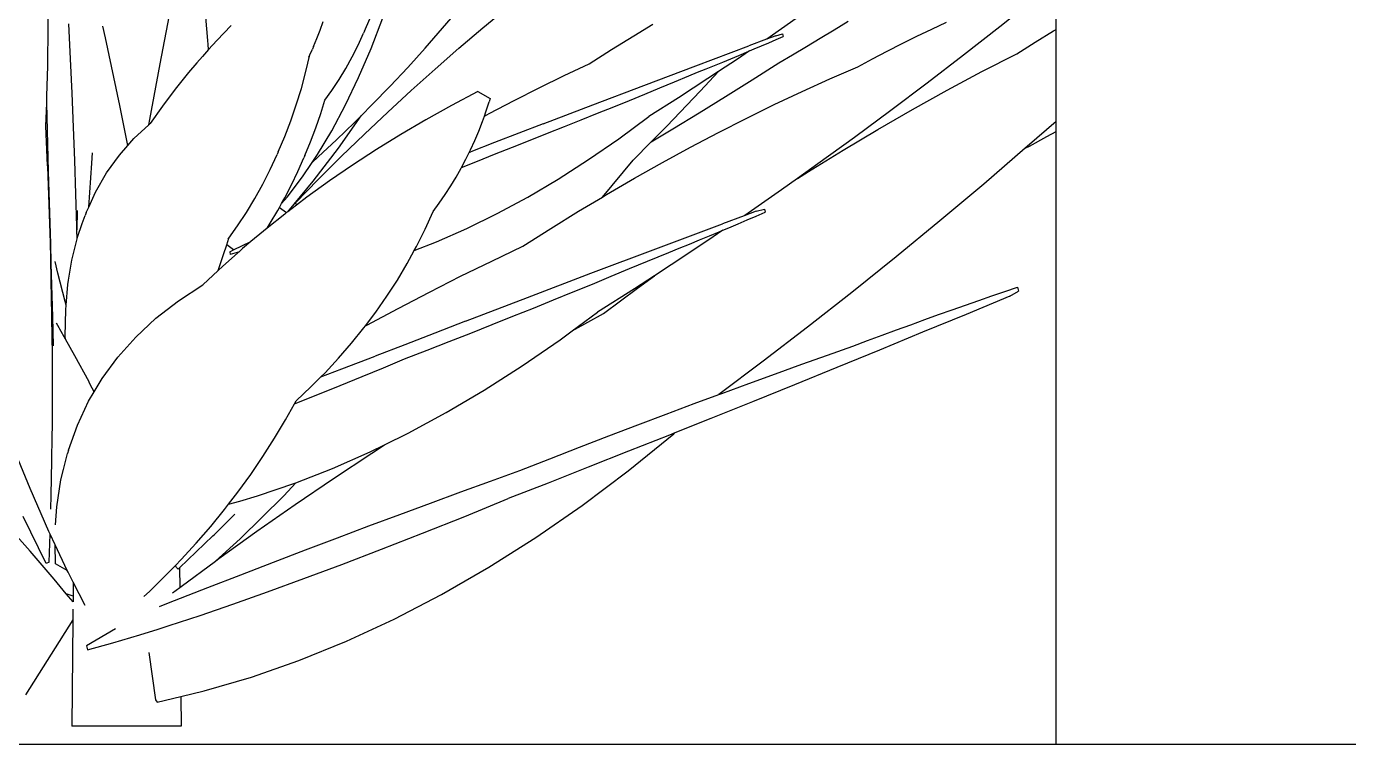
# Model space of a CAD drawing. Header units: metres. Extents: x 244.4 to 340.3, y -4.1 to 64.3.
# Drawn here: x 249.131 to 249.765, y 7.34 to 7.684 of the extents above; entities that cross this region are included whole.
import ezdxf

# ---------------------------------------------------------------- set-up
doc = ezdxf.new("R2010")
doc.units = ezdxf.units.M
doc.layers.add('Edges', color=7, linetype='Continuous')

# ---------------------------------------------------------------- blocks, each defined once
blk = doc.blocks.new('Novo+Sobrado2m fr')
for p, q in [((-5.96313, -1.53456), (-5.96313, -1.42774)), ((-5.97286, -1.51947), (-5.99016, -1.53331)), ((-6.44651, -1.53704), (-6.44644, -1.52179)), ((-6.39283, -1.55105), (-6.38768, -1.52433)), ((-6.36991, -1.53989), (-6.37139, -1.52312)), ((-6.25733, -1.53403), (-6.24906, -1.52434)), ((-6.23796, -1.53378), (-6.22634, -1.52418)), ((-6.43573, -1.5486), (-6.43653, -1.53188)), ((-6.419, -1.53852), (-6.42027, -1.53292)), ((-6.35869, -1.53271), (-6.36562, -1.53992)), ((-6.31602, -1.53485), (-6.31459, -1.53079)), ((-6.29473, -1.53532), (-6.29224, -1.52942)), ((-6.29166, -1.54368), (-6.286, -1.52895)), ((-6.26567, -1.54351), (-6.25733, -1.53403)), ((-6.2495, -1.54358), (-6.23796, -1.53378)), ((-6.16562, -1.53757), (-6.15652, -1.53211)), ((-6.08777, -1.52938), (-6.10185, -1.53917)), ((-6.06951, -1.53469), (-6.06279, -1.53056)), ((-6.02276, -1.5344), (-6.01568, -1.53109)), ((-5.99016, -1.53331), (-6.00751, -1.54692)), ((-6.44666, -1.54815), (-6.44651, -1.53704)), ((-6.41211, -1.57103), (-6.419, -1.53852)), ((-6.36975, -1.54176), (-6.36991, -1.53989)), ((-6.36562, -1.53992), (-6.36951, -1.54422)), ((-6.31919, -1.54277), (-6.31756, -1.53885)), ((-6.31756, -1.53885), (-6.31602, -1.53485)), ((-6.29786, -1.54211), (-6.29518, -1.53635)), ((-6.29473, -1.53532), (-6.29518, -1.53635)), ((-6.17635, -1.5442), (-6.16562, -1.53757)), ((-6.10202, -1.53929), (-6.11041, -1.54242)), ((-6.09746, -1.53759), (-6.10202, -1.53929)), ((-6.10185, -1.53917), (-6.10202, -1.53929)), ((-6.10085, -1.54091), (-6.09741, -1.53944)), ((-6.09746, -1.53759), (-6.09428, -1.53672)), ((-6.09741, -1.53944), (-6.09404, -1.53798)), ((-6.09428, -1.53672), (-6.09404, -1.53798)), ((-6.08286, -1.54275), (-6.0762, -1.53875)), ((-6.0762, -1.53875), (-6.06951, -1.53469)), ((-6.03696, -1.54132), (-6.02986, -1.53781)), ((-6.02986, -1.53781), (-6.02276, -1.5344)), ((-5.97319, -1.54072), (-5.96439, -1.53531)), ((-5.96439, -1.53531), (-5.96313, -1.53456)), ((-5.96313, -1.57866), (-5.96313, -1.53456)), ((-6.36951, -1.54422), (-6.37248, -1.5475)), ((-6.36951, -1.54422), (-6.36975, -1.54176)), ((-6.32287, -1.5548), (-6.32094, -1.54671)), ((-6.32147, -1.54791), (-6.32094, -1.54671)), ((-6.32094, -1.54671), (-6.31975, -1.54406)), ((-6.31919, -1.54277), (-6.31975, -1.54406)), ((-6.30072, -1.54774), (-6.29786, -1.54211)), ((-6.29764, -1.55764), (-6.29166, -1.54368)), ((-6.27407, -1.55276), (-6.26567, -1.54351)), ((-6.26097, -1.55359), (-6.2495, -1.54358)), ((-6.18707, -1.55101), (-6.17635, -1.5442)), ((-6.13592, -1.55199), (-6.11041, -1.54242)), ((-6.11023, -1.54488), (-6.11595, -1.54877)), ((-6.11535, -1.54702), (-6.11162, -1.54546)), ((-6.11162, -1.54546), (-6.11023, -1.54488)), ((-6.11023, -1.54488), (-6.10796, -1.54392)), ((-6.10796, -1.54392), (-6.10437, -1.54241)), ((-6.10437, -1.54241), (-6.10085, -1.54091)), ((-6.09609, -1.55053), (-6.08949, -1.54667)), ((-6.08949, -1.54667), (-6.08286, -1.54275)), ((-6.05118, -1.54867), (-6.04407, -1.54494)), ((-6.04407, -1.54494), (-6.03696, -1.54132)), ((-6.00751, -1.54692), (-6.02491, -1.56031)), ((-5.99869, -1.55482), (-5.98196, -1.54626)), ((-5.98196, -1.54626), (-5.97319, -1.54072)), ((-6.44707, -1.56662), (-6.44671, -1.55198)), ((-6.44671, -1.55198), (-6.44666, -1.54815)), ((-6.43499, -1.56511), (-6.43573, -1.5486)), ((-6.39777, -1.57777), (-6.39283, -1.55105)), ((-6.37515, -1.55063), (-6.3791, -1.55526)), ((-6.37248, -1.5475), (-6.37515, -1.55063)), ((-6.30698, -1.55858), (-6.30376, -1.55323)), ((-6.30376, -1.55323), (-6.30072, -1.54774)), ((-6.28253, -1.5618), (-6.27407, -1.55276)), ((-6.19903, -1.55671), (-6.18707, -1.55101)), ((-6.16089, -1.56143), (-6.13592, -1.55199)), ((-6.13097, -1.55343), (-6.12696, -1.5518)), ((-6.12696, -1.5518), (-6.12302, -1.55019)), ((-6.11595, -1.54877), (-6.12503, -1.55482)), ((-6.12302, -1.55019), (-6.11915, -1.54859)), ((-6.11915, -1.54859), (-6.11535, -1.54702)), ((-6.10891, -1.55871), (-6.09609, -1.55053)), ((-6.0716, -1.5583), (-6.05829, -1.5525)), ((-6.05829, -1.5525), (-6.05118, -1.54867)), ((-6.3791, -1.55526), (-6.3855, -1.56322)), ((-6.32505, -1.56283), (-6.32287, -1.5548)), ((-6.31039, -1.56379), (-6.30698, -1.55858)), ((-6.30392, -1.5708), (-6.29764, -1.55764)), ((-6.27234, -1.5638), (-6.26097, -1.55359)), ((-6.211, -1.56259), (-6.19903, -1.55671)), ((-6.14607, -1.55964), (-6.13919, -1.55675)), ((-6.13007, -1.55818), (-6.14421, -1.56739)), ((-6.13919, -1.55675), (-6.13504, -1.55508)), ((-6.13504, -1.55508), (-6.13097, -1.55343)), ((-6.12503, -1.55482), (-6.13383, -1.56422)), ((-6.12503, -1.55482), (-6.13007, -1.55818)), ((-6.12167, -1.56673), (-6.10891, -1.55871)), ((-6.08494, -1.56435), (-6.0716, -1.5583)), ((-6.01539, -1.56373), (-5.99869, -1.55482)), ((-6.43431, -1.58142), (-6.43499, -1.56511)), ((-6.3855, -1.56322), (-6.39166, -1.57137)), ((-6.32747, -1.57069), (-6.32505, -1.56283)), ((-6.31375, -1.56855), (-6.31039, -1.56379)), ((-6.29104, -1.57062), (-6.28253, -1.5618)), ((-6.28364, -1.5742), (-6.27234, -1.5638)), ((-6.24047, -1.56435), (-6.25303, -1.57101)), ((-6.24047, -1.56435), (-6.23454, -1.56764)), ((-6.22298, -1.56865), (-6.211, -1.56259)), ((-6.1853, -1.57073), (-6.16089, -1.56143)), ((-6.16773, -1.5686), (-6.16034, -1.56557)), ((-6.16034, -1.56557), (-6.15312, -1.56258)), ((-6.15312, -1.56258), (-6.14607, -1.55964)), ((-6.13383, -1.56422), (-6.14986, -1.5809)), ((-6.0983, -1.57066), (-6.08494, -1.56435)), ((-6.02491, -1.56031), (-6.04235, -1.57347)), ((-6.03206, -1.57297), (-6.01539, -1.56373)), ((-6.44756, -1.58094), (-6.44718, -1.56991)), ((-6.44718, -1.56991), (-6.44707, -1.56662)), ((-6.44626, -1.60272), (-6.44718, -1.56991)), ((-6.41022, -1.58069), (-6.41211, -1.57103)), ((-6.39166, -1.57137), (-6.39759, -1.5797)), ((-6.33012, -1.57838), (-6.32747, -1.57069)), ((-6.31573, -1.57483), (-6.31375, -1.56855)), ((-6.31397, -1.56886), (-6.31375, -1.56855)), ((-6.3105, -1.58315), (-6.30392, -1.5708)), ((-6.29635, -1.57594), (-6.29104, -1.57062)), ((-6.25303, -1.57101), (-6.26531, -1.57787)), ((-6.23655, -1.57411), (-6.23501, -1.56938)), ((-6.23454, -1.56764), (-6.23501, -1.56938)), ((-6.23497, -1.5749), (-6.22298, -1.56865)), ((-6.20914, -1.57988), (-6.1853, -1.57073)), ((-6.18298, -1.57479), (-6.17527, -1.57167)), ((-6.17527, -1.57167), (-6.16773, -1.5686)), ((-6.14421, -1.56739), (-6.15836, -1.57641)), ((-6.13436, -1.57459), (-6.12167, -1.56673)), ((-6.11168, -1.57723), (-6.0983, -1.57066)), ((-6.39822, -1.58029), (-6.39777, -1.57777)), ((-6.33301, -1.58592), (-6.33012, -1.57838)), ((-6.31811, -1.58172), (-6.31573, -1.57483)), ((-6.30732, -1.59159), (-6.29635, -1.57594)), ((-6.29962, -1.57921), (-6.29635, -1.57594)), ((-6.29484, -1.5848), (-6.28364, -1.5742)), ((-6.26531, -1.57787), (-6.27731, -1.58493)), ((-6.23822, -1.57878), (-6.23728, -1.57614)), ((-6.23728, -1.57614), (-6.23655, -1.57411)), ((-6.23728, -1.57614), (-6.23497, -1.5749)), ((-6.19887, -1.58115), (-6.19085, -1.57795)), ((-6.19085, -1.57795), (-6.18298, -1.57479)), ((-6.17279, -1.58706), (-6.15836, -1.57641)), ((-6.14699, -1.58229), (-6.13436, -1.57459)), ((-6.12507, -1.58404), (-6.11168, -1.57723)), ((-6.04235, -1.57347), (-6.05982, -1.5864)), ((-6.0487, -1.58255), (-6.03206, -1.57297)), ((-6.44672, -1.59985), (-6.44756, -1.58094)), ((-6.43371, -1.59751), (-6.43431, -1.58142)), ((-6.40833, -1.59033), (-6.41022, -1.58069)), ((-6.40534, -1.58692), (-6.39822, -1.58029)), ((-6.39822, -1.58029), (-6.39759, -1.5797)), ((-6.32066, -1.58848), (-6.31811, -1.58172)), ((-6.31735, -1.59465), (-6.3105, -1.58315)), ((-6.30826, -1.58759), (-6.29962, -1.57921)), ((-6.30595, -1.59559), (-6.29484, -1.5848)), ((-6.27731, -1.58493), (-6.28903, -1.59218)), ((-6.24193, -1.58792), (-6.24001, -1.58338)), ((-6.24001, -1.58338), (-6.23822, -1.57878)), ((-6.22084, -1.5844), (-6.23239, -1.58889)), ((-6.20914, -1.57988), (-6.22084, -1.5844)), ((-6.21537, -1.58768), (-6.20704, -1.5844)), ((-6.20704, -1.5844), (-6.19887, -1.58115)), ((-6.14986, -1.5809), (-6.15731, -1.58848)), ((-6.15731, -1.58848), (-6.14699, -1.58229)), ((-6.13847, -1.5911), (-6.12507, -1.58404)), ((-6.06531, -1.59246), (-6.0487, -1.58255)), ((-5.96313, -1.57866), (-5.97695, -1.59079)), ((-5.96765, -1.586), (-5.96313, -1.5835)), ((-5.96313, -1.5835), (-5.96313, -1.57866)), ((-5.96313, -1.87774), (-5.96313, -1.5835)), ((-6.41228, -1.59483), (-6.40833, -1.59033)), ((-6.40833, -1.59033), (-6.40534, -1.58692)), ((-6.33612, -1.59329), (-6.33301, -1.58592)), ((-6.32338, -1.59512), (-6.32066, -1.58848)), ((-6.31694, -1.59573), (-6.30826, -1.58759)), ((-6.24398, -1.5924), (-6.24193, -1.58792)), ((-6.23239, -1.58889), (-6.24379, -1.59333)), ((-6.23246, -1.59437), (-6.22384, -1.59101)), ((-6.22384, -1.59101), (-6.21537, -1.58768)), ((-6.18731, -1.59705), (-6.17279, -1.58706)), ((-6.15731, -1.58848), (-6.16602, -1.59732)), ((-6.15187, -1.59841), (-6.13847, -1.5911)), ((-6.05982, -1.5864), (-6.07734, -1.5991)), ((-5.9779, -1.59161), (-5.97593, -1.59054)), ((-5.97695, -1.59079), (-5.9779, -1.59161)), ((-5.97593, -1.59054), (-5.96765, -1.586)), ((-6.43318, -1.61339), (-6.43371, -1.59751)), ((-6.42552, -1.59876), (-6.42516, -1.59385)), ((-6.41842, -1.6034), (-6.41228, -1.59483)), ((-6.34002, -1.60177), (-6.33668, -1.59457)), ((-6.33612, -1.59329), (-6.33668, -1.59457)), ((-6.32671, -1.60267), (-6.32383, -1.59615)), ((-6.32338, -1.59512), (-6.32383, -1.59615)), ((-6.31984, -1.59835), (-6.31735, -1.59465)), ((-6.31984, -1.59835), (-6.31694, -1.59573)), ((-6.31942, -1.60743), (-6.30732, -1.59159)), ((-6.31697, -1.60657), (-6.30595, -1.59559)), ((-6.28903, -1.59218), (-6.30046, -1.59963)), ((-6.24832, -1.60089), (-6.24616, -1.59682)), ((-6.24616, -1.59682), (-6.24459, -1.59363)), ((-6.24459, -1.59363), (-6.24398, -1.5924)), ((-6.24459, -1.59363), (-6.24379, -1.59333)), ((-6.24057, -1.59771), (-6.23246, -1.59437)), ((-6.2019, -1.60637), (-6.18731, -1.59705)), ((-6.18072, -1.61498), (-6.16602, -1.59732)), ((-6.08187, -1.60269), (-6.06531, -1.59246)), ((-5.9779, -1.59161), (-5.99784, -1.60874)), ((-6.4467, -1.60034), (-6.44672, -1.59985)), ((-6.446, -1.6185), (-6.4467, -1.60034)), ((-6.44527, -1.63745), (-6.44626, -1.60272)), ((-6.42696, -1.61977), (-6.42552, -1.59876)), ((-6.4237, -1.61259), (-6.41842, -1.6034)), ((-6.34359, -1.6088), (-6.34002, -1.60177)), ((-6.32977, -1.60906), (-6.32671, -1.60267)), ((-6.32448, -1.60527), (-6.31984, -1.59835)), ((-6.30046, -1.59963), (-6.3116, -1.60727)), ((-6.25089, -1.60545), (-6.24846, -1.60117)), ((-6.24846, -1.60117), (-6.24832, -1.60089)), ((-6.24832, -1.60089), (-6.24057, -1.59771)), ((-6.16528, -1.60596), (-6.15187, -1.59841)), ((-6.07734, -1.5991), (-6.08713, -1.60605)), ((-6.08713, -1.60605), (-6.08187, -1.60269)), ((-6.34739, -1.61565), (-6.34359, -1.6088)), ((-6.333, -1.61533), (-6.32977, -1.60906)), ((-6.33185, -1.61501), (-6.32448, -1.60527)), ((-6.33156, -1.62202), (-6.31942, -1.60743)), ((-6.3279, -1.61775), (-6.31697, -1.60657)), ((-6.3116, -1.60727), (-6.32245, -1.6151)), ((-6.25613, -1.61382), (-6.25345, -1.60967)), ((-6.25345, -1.60967), (-6.25089, -1.60545)), ((-6.21651, -1.61498), (-6.2019, -1.60637)), ((-6.17869, -1.61376), (-6.16528, -1.60596)), ((-6.08713, -1.60605), (-6.09489, -1.61156)), ((-5.99784, -1.60874), (-6.01883, -1.62639)), ((-6.43272, -1.62905), (-6.43318, -1.61339)), ((-6.42696, -1.61977), (-6.42372, -1.61263)), ((-6.42372, -1.61263), (-6.4237, -1.61259)), ((-6.35141, -1.62233), (-6.34739, -1.61565)), ((-6.33456, -1.61815), (-6.33185, -1.61501)), ((-6.33456, -1.61815), (-6.333, -1.61533)), ((-6.32245, -1.6151), (-6.32744, -1.6189)), ((-6.25893, -1.6179), (-6.25613, -1.61382)), ((-6.23112, -1.62288), (-6.21651, -1.61498)), ((-6.19209, -1.6218), (-6.18072, -1.61498)), ((-6.18072, -1.61498), (-6.17869, -1.61376)), ((-6.09489, -1.61156), (-6.11247, -1.62379)), ((-6.44542, -1.6369), (-6.446, -1.6185)), ((-6.43257, -1.62149), (-6.43267, -1.63079)), ((-6.42819, -1.62248), (-6.42875, -1.62377)), ((-6.42819, -1.62248), (-6.42696, -1.61977)), ((-6.35566, -1.62884), (-6.35141, -1.62233)), ((-6.33995, -1.62747), (-6.33639, -1.62146)), ((-6.33639, -1.62146), (-6.33561, -1.62005)), ((-6.33561, -1.62005), (-6.33456, -1.61815)), ((-6.33561, -1.62005), (-6.33216, -1.62248)), ((-6.33216, -1.62248), (-6.33301, -1.62313)), ((-6.33156, -1.62202), (-6.33216, -1.62248)), ((-6.32744, -1.6189), (-6.33156, -1.62202)), ((-6.3279, -1.61775), (-6.32744, -1.6189)), ((-6.2657, -1.63037), (-6.26186, -1.62192)), ((-6.26186, -1.62192), (-6.25893, -1.6179)), ((-6.24571, -1.63004), (-6.23112, -1.62288)), ((-6.20548, -1.63007), (-6.19209, -1.6218)), ((-6.10699, -1.62181), (-6.11269, -1.62394)), ((-6.10699, -1.62181), (-6.10302, -1.62074)), ((-6.10692, -1.62413), (-6.10272, -1.62231)), ((-6.10302, -1.62074), (-6.10272, -1.62231)), ((-6.43267, -1.63079), (-6.43272, -1.62905)), ((-6.43237, -1.63424), (-6.43012, -1.62771)), ((-6.43012, -1.62771), (-6.42875, -1.62377)), ((-6.35986, -1.63477), (-6.35566, -1.62884)), ((-6.33301, -1.62313), (-6.3415, -1.62992)), ((-6.3415, -1.62992), (-6.33995, -1.62747)), ((-6.155, -1.63979), (-6.12316, -1.62785)), ((-6.11269, -1.62394), (-6.12316, -1.62785)), ((-6.12009, -1.62973), (-6.11561, -1.62783)), ((-6.11561, -1.62783), (-6.11122, -1.62597)), ((-6.11247, -1.62379), (-6.11269, -1.62394)), ((-6.11122, -1.62597), (-6.10692, -1.62413)), ((-6.01883, -1.62639), (-6.03991, -1.64372)), ((-6.43513, -1.6453), (-6.43256, -1.63503)), ((-6.43256, -1.63503), (-6.43267, -1.63079)), ((-6.43256, -1.63503), (-6.43237, -1.63424)), ((-6.36086, -1.63793), (-6.35986, -1.63477)), ((-6.36014, -1.63516), (-6.35986, -1.63477)), ((-6.34328, -1.63134), (-6.34921, -1.63633)), ((-6.3415, -1.62992), (-6.34328, -1.63134)), ((-6.26984, -1.63867), (-6.2657, -1.63037)), ((-6.26023, -1.63646), (-6.24571, -1.63004)), ((-6.21886, -1.63858), (-6.20548, -1.63007)), ((-6.1389, -1.63754), (-6.13407, -1.63555)), ((-6.13407, -1.63555), (-6.12932, -1.63359)), ((-6.12293, -1.63092), (-6.13007, -1.63578)), ((-6.12932, -1.63359), (-6.12466, -1.63164)), ((-6.12466, -1.63164), (-6.12293, -1.63092)), ((-6.12293, -1.63092), (-6.12009, -1.62973)), ((-6.44527, -1.63745), (-6.44542, -1.6369)), ((-6.44523, -1.6444), (-6.44542, -1.6369)), ((-6.445, -1.64682), (-6.44527, -1.63745)), ((-6.35558, -1.64181), (-6.36292, -1.64833)), ((-6.36233, -1.64262), (-6.36086, -1.63793)), ((-6.35758, -1.64034), (-6.36086, -1.63793)), ((-6.35943, -1.64125), (-6.35758, -1.64034)), ((-6.35943, -1.64125), (-6.35919, -1.64251)), ((-6.35586, -1.64161), (-6.35919, -1.64251)), ((-6.35758, -1.64034), (-6.35331, -1.63826)), ((-6.35512, -1.64141), (-6.35586, -1.64161)), ((-6.35558, -1.64181), (-6.35586, -1.64161)), ((-6.35512, -1.64141), (-6.35558, -1.64181)), ((-6.35325, -1.63974), (-6.35512, -1.64141)), ((-6.35331, -1.63826), (-6.34921, -1.63633)), ((-6.34921, -1.63633), (-6.35325, -1.63974)), ((-6.27429, -1.64681), (-6.27093, -1.64065)), ((-6.27093, -1.64065), (-6.26023, -1.63646)), ((-6.27093, -1.64065), (-6.26984, -1.63867)), ((-6.23379, -1.64569), (-6.21886, -1.63858)), ((-6.18618, -1.65158), (-6.155, -1.63979)), ((-6.15391, -1.64366), (-6.14882, -1.6416)), ((-6.14882, -1.6416), (-6.14382, -1.63956)), ((-6.13007, -1.63578), (-6.1477, -1.64752)), ((-6.14382, -1.63956), (-6.1389, -1.63754)), ((-6.445, -1.64682), (-6.44523, -1.6444)), ((-6.44497, -1.65503), (-6.44523, -1.6444)), ((-6.44425, -1.67255), (-6.445, -1.64682)), ((-6.44178, -1.65144), (-6.44318, -1.64591)), ((-6.43669, -1.65482), (-6.43513, -1.6453)), ((-6.36497, -1.65024), (-6.36233, -1.64262)), ((-6.36292, -1.64833), (-6.36497, -1.65024)), ((-6.27903, -1.6548), (-6.27429, -1.64681)), ((-6.24873, -1.65303), (-6.23379, -1.64569)), ((-6.16768, -1.64935), (-6.15908, -1.64574)), ((-6.15908, -1.64574), (-6.15391, -1.64366)), ((-6.1477, -1.64752), (-6.15575, -1.65277)), ((-6.03991, -1.64372), (-6.06108, -1.66074)), ((-6.43833, -1.66513), (-6.44178, -1.65144)), ((-6.36497, -1.65024), (-6.37229, -1.6571)), ((-6.26369, -1.6606), (-6.24873, -1.65303)), ((-6.21666, -1.66319), (-6.18618, -1.65158)), ((-6.18549, -1.65674), (-6.17648, -1.65302)), ((-6.17648, -1.65302), (-6.16768, -1.64935)), ((-6.15575, -1.65277), (-6.16535, -1.65902)), ((-6.16391, -1.65869), (-6.15575, -1.65277)), ((-6.44467, -1.67183), (-6.44497, -1.65503)), ((-6.43788, -1.66688), (-6.43703, -1.65693)), ((-6.43703, -1.65693), (-6.43669, -1.65482)), ((-6.38404, -1.6648), (-6.37229, -1.6571)), ((-6.28407, -1.66262), (-6.27903, -1.6548)), ((-6.27866, -1.6684), (-6.26369, -1.6606)), ((-6.20413, -1.66437), (-6.19471, -1.66053)), ((-6.19471, -1.66053), (-6.18549, -1.65674)), ((-6.16535, -1.65902), (-6.18302, -1.67028)), ((-6.18012, -1.67084), (-6.16391, -1.65869)), ((-6.06108, -1.66074), (-6.08233, -1.67744)), ((-5.99391, -1.66242), (-5.98776, -1.66032)), ((-5.98776, -1.66032), (-5.98171, -1.65826)), ((-5.98534, -1.66261), (-5.98118, -1.66013)), ((-5.98171, -1.65826), (-5.98118, -1.66013)), ((-6.43788, -1.66688), (-6.43833, -1.66513)), ((-6.43807, -1.66911), (-6.43788, -1.66688)), ((-6.39477, -1.67317), (-6.38404, -1.6648)), ((-6.2894, -1.67029), (-6.28407, -1.66262)), ((-6.24642, -1.67462), (-6.21666, -1.66319)), ((-6.21376, -1.66826), (-6.20413, -1.66437)), ((-6.01295, -1.66909), (-6.00651, -1.66681)), ((-6.00651, -1.66681), (-6.00016, -1.66459)), ((-5.98534, -1.66261), (-6.00632, -1.67132)), ((-6.00016, -1.66459), (-5.99391, -1.66242)), ((-6.44425, -1.67255), (-6.44467, -1.67183)), ((-6.44465, -1.67289), (-6.44467, -1.67183)), ((-6.44446, -1.69049), (-6.44465, -1.67289)), ((-6.44384, -1.68636), (-6.44425, -1.67255)), ((-6.43824, -1.6818), (-6.43807, -1.66911)), ((-6.40446, -1.68219), (-6.39477, -1.67317)), ((-6.29428, -1.67678), (-6.2894, -1.67029)), ((-6.29363, -1.67643), (-6.27866, -1.6684)), ((-6.23359, -1.6762), (-6.22357, -1.67221)), ((-6.22357, -1.67221), (-6.21376, -1.66826)), ((-6.19512, -1.67922), (-6.18302, -1.67028)), ((-6.19512, -1.67922), (-6.18012, -1.67084)), ((-6.00632, -1.67132), (-6.02714, -1.67991)), ((-6.02612, -1.6738), (-6.01949, -1.67142)), ((-6.01949, -1.67142), (-6.01295, -1.66909)), ((-6.44126, -1.67768), (-6.44252, -1.67553)), ((-6.44087, -1.67838), (-6.44126, -1.67768)), ((-6.43817, -1.68318), (-6.44087, -1.67838)), ((-6.30096, -1.68513), (-6.29503, -1.67779)), ((-6.29503, -1.67779), (-6.29428, -1.67678)), ((-6.29428, -1.67678), (-6.29363, -1.67643)), ((-6.24642, -1.67462), (-6.26103, -1.68026)), ((-6.24379, -1.68026), (-6.23359, -1.6762)), ((-6.20103, -1.68358), (-6.19512, -1.67922)), ((-6.08233, -1.67744), (-6.10367, -1.69382)), ((-6.02714, -1.67991), (-6.04779, -1.6884)), ((-6.04657, -1.68128), (-6.03967, -1.67873)), ((-6.03967, -1.67873), (-6.03285, -1.67624)), ((-6.03285, -1.67624), (-6.02612, -1.6738)), ((-6.43817, -1.68318), (-6.43824, -1.6818)), ((-6.4337, -1.69115), (-6.43817, -1.68318)), ((-6.41309, -1.69184), (-6.40446, -1.68219)), ((-6.30717, -1.69229), (-6.30096, -1.68513)), ((-6.27544, -1.68586), (-6.28967, -1.69141)), ((-6.26103, -1.68026), (-6.27544, -1.68586)), ((-6.26477, -1.68851), (-6.25419, -1.68436)), ((-6.25419, -1.68436), (-6.24379, -1.68026)), ((-6.21916, -1.69605), (-6.20103, -1.68358)), ((-6.06065, -1.68653), (-6.05357, -1.68388)), ((-6.05357, -1.68388), (-6.04657, -1.68128)), ((-6.4444, -1.70781), (-6.44446, -1.69049)), ((-6.42685, -1.70372), (-6.4337, -1.69115)), ((-6.42065, -1.70211), (-6.41309, -1.69184)), ((-6.31368, -1.69929), (-6.30717, -1.69229)), ((-6.30563, -1.69745), (-6.28967, -1.69141)), ((-6.28565, -1.69688), (-6.27553, -1.6927)), ((-6.27553, -1.6927), (-6.26477, -1.68851)), ((-6.08513, -1.69522), (-6.07278, -1.69081)), ((-6.07278, -1.69081), (-6.06065, -1.68653)), ((-6.04779, -1.6884), (-6.06828, -1.69678)), ((-6.3157, -1.70132), (-6.30563, -1.69745)), ((-6.29595, -1.70111), (-6.28565, -1.69688)), ((-6.23737, -1.70768), (-6.21916, -1.69605)), ((-6.10367, -1.69382), (-6.12487, -1.70973)), ((-6.0977, -1.69976), (-6.08513, -1.69522)), ((-6.06828, -1.69678), (-6.0886, -1.70505)), ((-6.42684, -1.70376), (-6.42685, -1.70372)), ((-6.42683, -1.70384), (-6.42684, -1.70376)), ((-6.42627, -1.70487), (-6.42683, -1.70384)), ((-6.42441, -1.70843), (-6.42627, -1.70487)), ((-6.42353, -1.70694), (-6.42065, -1.70211)), ((-6.32047, -1.70612), (-6.3157, -1.70132)), ((-6.31712, -1.70972), (-6.30645, -1.70539)), ((-6.3157, -1.70132), (-6.31368, -1.69929)), ((-6.30645, -1.70539), (-6.29595, -1.70111)), ((-6.1235, -1.70922), (-6.11049, -1.70442)), ((-6.11049, -1.70442), (-6.0977, -1.69976)), ((-6.0886, -1.70505), (-6.10875, -1.71321)), ((-6.44447, -1.72485), (-6.4444, -1.70781)), ((-6.42712, -1.71297), (-6.42441, -1.70843)), ((-6.42441, -1.70843), (-6.42353, -1.70694)), ((-6.32798, -1.7141), (-6.31712, -1.70972)), ((-6.32755, -1.71277), (-6.32047, -1.70612)), ((-6.25561, -1.71843), (-6.23737, -1.70768)), ((-6.13671, -1.71413), (-6.12487, -1.70973)), ((-6.12487, -1.70973), (-6.1235, -1.70922)), ((-6.43248, -1.72441), (-6.42712, -1.71297)), ((-6.33259, -1.72183), (-6.32838, -1.71425)), ((-6.32838, -1.71425), (-6.32755, -1.71277)), ((-6.32838, -1.71425), (-6.32798, -1.7141)), ((-6.15014, -1.71917), (-6.13671, -1.71413)), ((-6.10875, -1.71321), (-6.12872, -1.72125)), ((-6.43673, -1.73639), (-6.43248, -1.72441)), ((-6.33789, -1.73075), (-6.33259, -1.72183)), ((-6.27386, -1.72829), (-6.25561, -1.71843)), ((-6.17759, -1.72962), (-6.16377, -1.72434)), ((-6.16377, -1.72434), (-6.15014, -1.71917)), ((-6.12872, -1.72125), (-6.14594, -1.72815)), ((-6.44467, -1.74162), (-6.44453, -1.72966)), ((-6.44453, -1.72966), (-6.44447, -1.72485)), ((-6.34347, -1.73952), (-6.33789, -1.73075)), ((-6.28525, -1.73389), (-6.27386, -1.72829)), ((-6.19162, -1.73502), (-6.17759, -1.72962)), ((-6.16829, -1.74636), (-6.14652, -1.72866)), ((-6.14851, -1.72918), (-6.16812, -1.73699)), ((-6.14594, -1.72815), (-6.14851, -1.72918)), ((-6.14652, -1.72866), (-6.14594, -1.72815)), ((-6.43673, -1.73639), (-6.43721, -1.73813)), ((-6.29207, -1.73724), (-6.28525, -1.73389)), ((-6.29133, -1.73782), (-6.28525, -1.73389)), ((-6.20583, -1.74054), (-6.19162, -1.73502)), ((-6.16812, -1.73699), (-6.18754, -1.74469)), ((-6.45516, -1.75483), (-6.46176, -1.7385)), ((-6.445, -1.7581), (-6.44467, -1.74162)), ((-6.43912, -1.74577), (-6.43721, -1.73813)), ((-6.34933, -1.74814), (-6.34347, -1.73952)), ((-6.3102, -1.74525), (-6.29207, -1.73724)), ((-6.30971, -1.75003), (-6.29133, -1.73782)), ((-6.22024, -1.74618), (-6.20583, -1.74054)), ((-6.44033, -1.75063), (-6.43912, -1.74577)), ((-6.35546, -1.75661), (-6.34933, -1.74814)), ((-6.32776, -1.75213), (-6.3102, -1.74525)), ((-6.23433, -1.75128), (-6.22024, -1.74618)), ((-6.18754, -1.74469), (-6.20678, -1.75226)), ((-6.19035, -1.76295), (-6.16829, -1.74636)), ((-6.44613, -1.77551), (-6.45516, -1.75483)), ((-6.44233, -1.76363), (-6.44033, -1.75063)), ((-6.3461, -1.75841), (-6.32822, -1.75231)), ((-6.33348, -1.75834), (-6.32776, -1.75213)), ((-6.32822, -1.75231), (-6.32776, -1.75213)), ((-6.32805, -1.76254), (-6.30971, -1.75003)), ((-6.24863, -1.7565), (-6.23433, -1.75128)), ((-6.20678, -1.75226), (-6.22581, -1.75972)), ((-6.4452, -1.76483), (-6.445, -1.7581)), ((-6.36185, -1.76493), (-6.35992, -1.76241)), ((-6.35992, -1.76241), (-6.35546, -1.75661)), ((-6.35992, -1.76241), (-6.3546, -1.76087)), ((-6.3546, -1.76087), (-6.3461, -1.75841)), ((-6.35441, -1.77902), (-6.33348, -1.75834)), ((-6.27782, -1.76728), (-6.26313, -1.76183)), ((-6.26313, -1.76183), (-6.24863, -1.7565)), ((-6.24673, -1.76822), (-6.22581, -1.75972)), ((-6.44744, -1.79089), (-6.45848, -1.76822)), ((-6.44288, -1.77227), (-6.44233, -1.76363)), ((-6.36852, -1.7731), (-6.36185, -1.76493)), ((-6.36547, -1.77562), (-6.35693, -1.76724)), ((-6.34633, -1.77534), (-6.32805, -1.76254)), ((-6.2927, -1.77284), (-6.27782, -1.76728)), ((-6.26704, -1.77633), (-6.24673, -1.76822)), ((-6.21266, -1.77838), (-6.19035, -1.76295)), ((-6.45511, -1.78491), (-6.46681, -1.77183)), ((-6.37546, -1.78111), (-6.36852, -1.7731)), ((-6.30777, -1.77852), (-6.2927, -1.77284)), ((-6.44556, -1.77672), (-6.44613, -1.77551)), ((-6.44606, -1.7902), (-6.44556, -1.77672)), ((-6.44309, -1.78193), (-6.44556, -1.77672)), ((-6.38347, -1.7929), (-6.36749, -1.7776)), ((-6.38266, -1.78897), (-6.37546, -1.78111)), ((-6.36749, -1.7776), (-6.3669, -1.77703)), ((-6.3669, -1.77703), (-6.36547, -1.77562)), ((-6.36628, -1.78969), (-6.35441, -1.77902)), ((-6.36456, -1.78842), (-6.34633, -1.77534)), ((-6.32303, -1.78431), (-6.30777, -1.77852)), ((-6.28668, -1.78403), (-6.26704, -1.77633)), ((-6.23516, -1.79264), (-6.21266, -1.77838)), ((-6.44361, -1.79829), (-6.45511, -1.78491)), ((-6.44291, -1.79102), (-6.44309, -1.78193)), ((-6.43732, -1.79412), (-6.44309, -1.78193)), ((-6.33847, -1.79021), (-6.32303, -1.78431)), ((-6.30561, -1.79129), (-6.28668, -1.78403)), ((-6.44606, -1.7902), (-6.44744, -1.79089)), ((-6.43732, -1.79412), (-6.44291, -1.79102)), ((-6.43693, -1.79495), (-6.43732, -1.79412)), ((-6.39013, -1.79667), (-6.3854, -1.79179)), ((-6.3854, -1.79179), (-6.38266, -1.78897)), ((-6.38495, -1.79281), (-6.3854, -1.79179)), ((-6.38495, -1.79281), (-6.3841, -1.7935)), ((-6.3841, -1.7935), (-6.38347, -1.7929)), ((-6.38347, -1.7929), (-6.38337, -1.8023)), ((-6.38272, -1.8018), (-6.36628, -1.78969)), ((-6.36628, -1.78969), (-6.36456, -1.78842)), ((-6.3541, -1.79622), (-6.33847, -1.79021)), ((-6.32381, -1.79811), (-6.30561, -1.79129)), ((-6.2578, -1.80569), (-6.23516, -1.79264)), ((-6.43777, -1.80535), (-6.44361, -1.79829)), ((-6.43444, -1.79979), (-6.43693, -1.79495)), ((-6.43444, -1.79979), (-6.43451, -1.8065)), ((-6.42869, -1.81095), (-6.43444, -1.79979)), ((-6.39786, -1.80421), (-6.39013, -1.79667)), ((-6.3699, -1.80234), (-6.3541, -1.79622)), ((-6.34123, -1.80447), (-6.32381, -1.79811)), ((-6.43451, -1.8065), (-6.43777, -1.80535)), ((-6.43454, -1.80926), (-6.43777, -1.80535)), ((-6.43451, -1.8065), (-6.43454, -1.80926)), ((-6.40056, -1.8067), (-6.39786, -1.80421)), ((-6.38689, -1.80495), (-6.38337, -1.8023)), ((-6.38588, -1.80856), (-6.3699, -1.80234)), ((-6.38337, -1.8023), (-6.38272, -1.8018)), ((-6.35784, -1.81035), (-6.34123, -1.80447)), ((-6.28056, -1.81751), (-6.2578, -1.80569)), ((-6.43457, -1.81273), (-6.43463, -1.81782)), ((-6.39314, -1.81141), (-6.38878, -1.8097)), ((-6.38878, -1.8097), (-6.38588, -1.80856)), ((-6.3736, -1.81575), (-6.35784, -1.81035)), ((-6.43463, -1.81782), (-6.45731, -1.8538)), ((-6.43463, -1.81782), (-6.43516, -1.86893)), ((-6.38848, -1.82065), (-6.3736, -1.81575)), ((-6.30337, -1.82807), (-6.28056, -1.81751)), ((-6.41426, -1.82219), (-6.42808, -1.83042)), ((-6.41548, -1.82893), (-6.40245, -1.82505)), ((-6.40245, -1.82505), (-6.3938, -1.82233)), ((-6.3938, -1.82233), (-6.38848, -1.82065)), ((-6.42808, -1.83042), (-6.42755, -1.83229)), ((-6.42755, -1.83229), (-6.41548, -1.82893)), ((-6.32619, -1.83734), (-6.30337, -1.82807)), ((-6.39826, -1.83352), (-6.39502, -1.85634)), ((-6.34898, -1.84532), (-6.32619, -1.83734)), ((-6.37168, -1.85198), (-6.34898, -1.84532)), ((-6.39502, -1.85634), (-6.39425, -1.85731)), ((-6.39425, -1.85731), (-6.38283, -1.85461)), ((-6.38283, -1.85461), (-6.37168, -1.85198)), ((-6.38283, -1.85461), (-6.38268, -1.86893)), ((-6.38268, -1.86893), (-6.43516, -1.86893)), ((-5.96313, -1.87774), (-6.83197, -1.87774)), ((-5.75313, -1.87774), (-5.96313, -1.87774))]:
    blk.add_line(p, q)

msp = doc.modelspace()

# ---------------------------------------------------------------- block references
at = {"layer": 'Edges'}
msp.add_blockref('Novo+Sobrado2m fr', (255.5882, 9.21727), dxfattribs=at)

doc.saveas('drawing.dxf')
